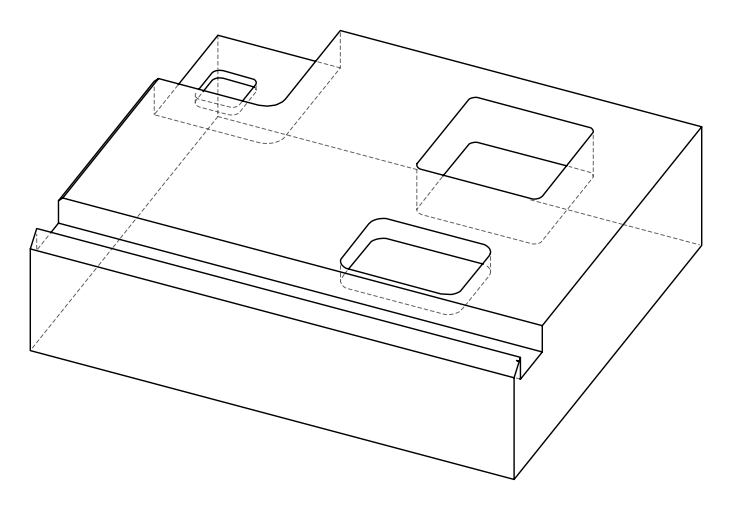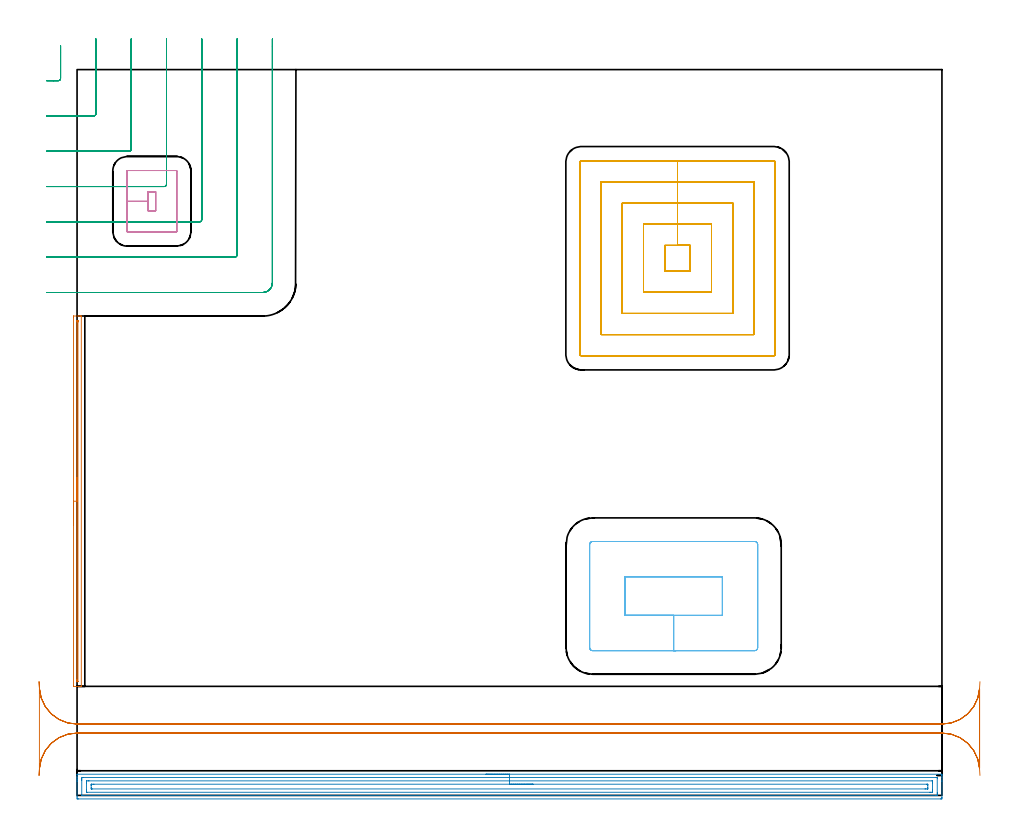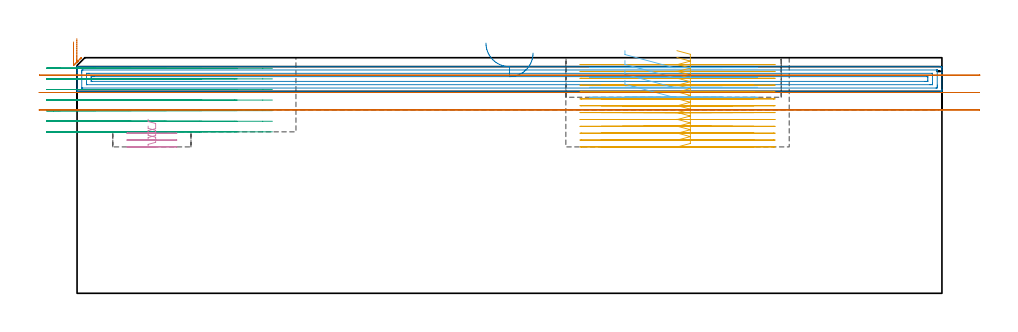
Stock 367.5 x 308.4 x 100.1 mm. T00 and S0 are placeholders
(PLAN: 7 operations, 4 tool changes, 63.3 min)
(1 AREA_MILL | FG_CHAMFER_SURFACE | UGT0205_001 | 2.66 min | 891 mm3)
(2 AREA_MILL_1 | FG_CHAMFER_SURFACE_1 | UGT0205_001 | 12 min | 37575 mm3)
(3 MILL_CORNER_NOTCH_RECTANGULAR | CORNER_NOTCH_RECTANGULAR | UGT0201_094 | Follow Part, ap 5, ae 75% | 12.31 min | 305371 mm3)
(4 MILL_RECTANGULAR_POCKET | POCKET_RECTANGULAR_STRAIGHT | NXT0201_011 | Follow Part, ap 3, ae 75% | 1.05 min | 7888 mm3)
(5 MILL_RECTANGULAR_POCKET_1 | POCKET_RECTANGULAR_STRAIGHT_1 | NXT0201_011 | Follow Part, ap 3, ae 75% | 26.57 min | 339982 mm3)
(6 MILL_RECTANGULAR_POCKET_2 | POCKET_RECTANGULAR_STRAIGHT_2 | UGT0201_094 | Follow Part, ap 5, ae 75% | 3.38 min | 100105 mm3)
(7 MILL_RECTANGULAR_SLOT | SLOT_RECTANGULAR | UGT0201_004 | Follow Part, ap 8, ae 75% | 5.32 min | 289476 mm3)
(TOOL UGT0205_001 | Chamfer Mill 20 x 3 x 45 deg. | D20 FL50 Z2)
(TOOL UGT0201_094 | End mill 20 mm | D20 FL38 Z4)
(TOOL NXT0201_011 | ENDMILL 12mm [2P460-1200-NA 1630] | D12 FL38 Z6)
(TOOL UGT0201_004 | End Mill 32 mm | D32 FL53 Z6)
(OP 1 AREA_MILL)
G17 G21 G94 G90
T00 M6
G54
G17 G0 G90 X-1.5 Y115. S1061 M3
G43 Z110.1 H0
Z106.8
G94 G1 Y115.038 Z105.928 F250.
Y115.152 Z105.063
Y115.341 Z104.212
Y115.603 Z103.38
Y115.937 Z102.574
Y116.34 Z101.8
Y116.809 Z101.064
Y117.34 Z100.372
Y117.929 Z99.729
Y118.572 Z99.14
Y119.264 Z98.608
Y120. Z98.14
Y120.774 Z97.737
Y121.58 Z97.403
Y122.412 Z97.141
Y123.264 Z96.952
Y124.128 Z96.838
Y125. Z96.8
Y203.094
X-1.498 Y203.368 Z96.802
X-1.492 Y203.697 Z96.806
X-1.473 Y203.7 Z96.825
X0.587 Z98.881
X1.212 Z99.512
X1.557 Z99.856
X1.68 Y203.698 Z99.972
X1.798 Y203.69 Z100.088
X1.8 Y203.54 Z100.1
Y46.46
X1.798 Y46.31 Z100.088
X1.68 Y46.302 Z99.972
X1.557 Y46.3 Z99.856
X1.213 Z99.512
X0.587 Z98.881
X-1.473 Z96.825
X-1.492 Y46.303 Z96.806
X-1.5 Y46.634 Z96.8
Y125.
X-0.086 Z98.214
X-0.085 Y201.309 Z98.215
X-0.083 Y201.55 Z98.217
X-0.08 Y201.669 Z98.22
X-0.079 Y201.691 Z98.221
X-0.068 Y201.694 Z98.232
X-0.041 Y201.696 Z98.259
X0.205 Y201.699 Z98.505
X0.34 Y201.693 Z98.64
X0.366 Y201.69 Z98.666
X0.379 Y201.681 Z98.679
X0.381 Y201.652 Z98.681
X0.384 Y201.516 Z98.684
X0.385 Y201.309 Z98.685
X0.386 Y201.104 Z98.686
X0.385 Y48.442 Z98.685
X0.384 Y48.369 Z98.684
X0.382 Y48.334 Z98.682
X0.38 Y48.321 Z98.68
X0.368 Y48.31 Z98.668
X0.093 Y48.303 Z98.393
X-0.04 Y48.307 Z98.26
X-0.066 Y48.31 Z98.234
X-0.079 Y48.319 Z98.221
X-0.081 Y48.348 Z98.219
X-0.084 Y48.484 Z98.216
X-0.085 Y48.691 Z98.215
X-0.086 Y49.173 Z98.214
Y125.
Y125.872 Z98.252
Y126.737 Z98.366
Y127.588 Z98.555
Y128.42 Z98.817
Y129.226 Z99.151
Y130. Z99.554
Y130.736 Z100.023
Y131.428 Z100.554
Y132.071 Z101.143
Y132.66 Z101.786
Y133.192 Z102.478
Y133.66 Z103.214
Y134.063 Z103.988
Y134.397 Z104.794
Y134.659 Z105.626
Y134.848 Z106.478
Y134.962 Z107.343
Y135. Z108.214
G0 Z110.1
M5
M2
(OP 2 AREA_MILL_1)
G17 G21 G94 G90
T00 M6
G54
G17 G0 G90 X173.75 Y9. S1061 M3
G43 Z110.1 H0
Z106.3
G94 G1 X173.788 Z105.428 F250.
X173.902 Z104.563
X174.091 Z103.712
X174.353 Z102.88
X174.687 Z102.074
X175.09 Z101.3
X175.558 Z100.564
X176.09 Z99.872
X176.679 Z99.229
X177.322 Z98.639
X178.014 Z98.108
X178.75 Z97.64
X179.524 Z97.237
X180.33 Z96.903
X181.162 Z96.641
X182.014 Z96.452
X182.878 Z96.338
X183.75 Z96.3
X367.329
X367.49 Y8.993 Z96.293
X367.5 Y8.681 Z95.981
Y8.378 Z95.678
Y7.705 Z95.
Y6.49 Z93.786
Y5.947 Z93.241
Y-0.813 Z86.484
X367.497 Y-1.084 Z86.213
X367.49 Y-1.492 Z85.805
X367.301 Y-1.496 Z85.802
X366.882 Y-1.5 Z85.8
X0.618
X0.199 Y-1.496 Z85.802
X0.01 Y-1.492 Z85.805
X0.005 Y-1.084 Z86.213
X0. Y-0.476 Z86.821
Y5.947 Z93.241
Y6.49 Z93.786
Y6.826 Z94.122
Y7.369 Z94.665
Y7.705 Z95.
Y8.682 Z95.981
X0.01 Y8.993 Z96.293
X0.171 Y9. Z96.3
X183.75
Y7.586 Z94.886
X365.096 Y7.585 Z94.885
X365.218
X365.457 Y7.58 Z94.88
X365.481 Y7.579 Z94.879
X365.49 Y7.568 Z94.868
X365.496 Y7.536 Z94.836
X365.498 Y7.504 Z94.804
X365.5 Y7.307 Z94.607
Y1.155 Z88.455
X365.497 Y0.674 Z87.974
X365.491 Y0.285 Z87.585
X365.472 Y-0.079 Z87.221
X365.096 Y-0.084 Z87.216
X364.974 Y-0.085 Z87.215
X2.404 Y-0.086 Z87.214
X2.282 Y-0.085 Z87.215
X2.043 Y-0.08 Z87.22
X2.019 Y-0.079 Z87.221
X2.01 Y-0.068 Z87.232
X2.004 Y-0.036 Z87.264
X2.002 Y-0.005 Z87.295
X2. Y0.192 Z87.492
Y6.345 Z93.645
X2.003 Y6.826 Z94.126
X2.009 Y7.215 Z94.515
X2.028 Y7.579 Z94.879
X2.404 Y7.584 Z94.884
X2.527 Y7.585 Z94.885
X183.75 Y7.586 Z94.886
Y6.171 Z93.471
X363.309
X363.385 Y6.17 Z93.47
X363.445 Y6.167 Z93.467
X363.478 Y6.165 Z93.465
X363.49 Y6.134 Z93.434
X363.495 Y5.947 Z93.247
X363.499 Y5.76 Z93.06
X363.5 Y5.068 Z92.368
Y2.244 Z89.544
X363.498 Y1.553 Z88.853
X363.496 Y1.369 Z88.669
X363.491 Y1.342 Z88.642
X363.476 Y1.335 Z88.635
X363.423 Y1.333 Z88.633
X363.309 Y1.331 Z88.631
X362.643 Y1.329 Z88.629
X362.416 Y1.328 Z88.628
X4.191 Y1.329 Z88.629
X4.115 Y1.33 Z88.63
X4.055 Y1.332 Z88.632
X4.022 Y1.335 Z88.635
X4.01 Y1.366 Z88.666
X4.005 Y1.553 Z88.853
X4.001 Y1.74 Z89.04
X4. Y2.432 Z89.732
Y5.256 Z92.556
X4.002 Y5.947 Z93.247
X4.004 Y6.131 Z93.431
X4.009 Y6.158 Z93.458
X4.024 Y6.165 Z93.465
X4.077 Y6.167 Z93.467
X4.191 Y6.169 Z93.469
X4.857 Y6.171 Z93.471
X5.084
X183.75
Y4.757 Z92.057
X360.946
X361.363 Y4.755 Z92.055
X361.446 Y4.753 Z92.053
X361.479 Y4.751 Z92.051
X361.49 Y4.719 Z92.019
X361.493 Y4.618 Z91.918
X361.5 Y4.212 Z91.512
Y3.311 Z90.611
X361.496 Y2.882 Z90.182
X361.492 Y2.775 Z90.075
X361.491 Y2.754 Z90.054
X361.467 Y2.75 Z90.05
X361.398 Y2.747 Z90.047
X361.205 Y2.744 Z90.044
X360.629 Y2.743 Z90.043
X360.313
X6.554
X6.137 Y2.745 Z90.045
X6.054 Y2.747 Z90.047
X6.021 Y2.749 Z90.049
X6.01 Y2.781 Z90.081
X6.007 Y2.882 Z90.182
X6. Y3.288 Z90.588
Y4.167 Z91.467
Y4.189 Z91.489
X6.004 Y4.618 Z91.918
X6.008 Y4.724 Z92.024
X6.009 Y4.746 Z92.046
X6.033 Y4.75 Z92.05
X6.102 Y4.753 Z92.053
X6.295 Y4.756 Z92.056
X6.871 Y4.757 Z92.057
X7.187
X183.75
X184.622 Z92.095
X185.486 Z92.209
X186.338 Z92.398
X187.17 Z92.66
X187.976 Z92.994
X188.75 Z93.397
X189.486 Z93.866
X190.178 Z94.397
X190.821 Z94.986
X191.41 Z95.629
X191.942 Z96.321
X192.41 Z97.057
X192.813 Z97.831
X193.147 Z98.637
X193.409 Z99.469
X193.598 Z100.321
X193.712 Z101.186
X193.75 Z102.057
G0 Z110.1
M5
M2
(OP 3 MILL_CORNER_NOTCH_RECTANGULAR)
G17 G21 G94 G90
T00 M6
G54
G17 G0 G90 X-13. Y303.7 S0 M3
G43 Z110.1 H0
Z95.6
G94 G1 X-10. F250.
X-7.993 F500.
G3 X-7. Y304.693 R1.
G1 Y315.541
Y318.541 F250.
G0 Z110.1
X-13. Y288.7
Z95.6
G1 X-10.
X7.006 F500.
G3 X8. Y289.694 R1.
G1 Y318.4
Y321.4 F250.
G0 Z110.1
X-13. Y273.7
Z95.6
G1 X-10.
X22.006 F500.
G3 X23. Y274.694 R1.
G1 Y318.4
Y321.4 F250.
G0 Z110.1
X-13. Y258.7
Z95.6
G1 X-10.
X37.005 F500.
G3 X38. Y259.695 R1.
G1 Y318.4
Y321.4 F250.
G0 Z110.1
X-13. Y243.7
Z95.6
G1 X-10.
X52.005 F500.
G3 X53. Y244.695 R1.
G1 Y318.4
Y321.4 F250.
G0 Z110.1
X-13. Y228.7
Z95.6
G1 X-10.
X67.005 F500.
G3 X68. Y229.695 R1.
G1 Y318.4
Y321.4 F250.
G0 Z110.1
X-13. Y213.7
Z95.6
G1 X-10.
X78.9 F500.
G3 X83. Y217.8 R4.1
G1 Y318.4
Y321.4 F250.
G0 Z110.1
X-13. Y303.7
Z91.1
G1 X-10.
X-7.993 F500.
G3 X-7. Y304.693 R1.
G1 Y315.541
Y318.541 F250.
G0 Z110.1
X-13. Y288.7
Z91.1
G1 X-10.
X7.006 F500.
G3 X8. Y289.694 R1.
G1 Y318.4
Y321.4 F250.
G0 Z110.1
X-13. Y273.7
Z91.1
G1 X-10.
X22.006 F500.
G3 X23. Y274.694 R1.
G1 Y318.4
Y321.4 F250.
G0 Z110.1
X-13. Y258.7
Z91.1
G1 X-10.
X37.005 F500.
G3 X38. Y259.695 R1.
G1 Y318.4
Y321.4 F250.
G0 Z110.1
X-13. Y243.7
Z91.1
G1 X-10.
X52.005 F500.
G3 X53. Y244.695 R1.
G1 Y318.4
Y321.4 F250.
G0 Z110.1
X-13. Y228.7
Z91.1
G1 X-10.
X67.005 F500.
G3 X68. Y229.695 R1.
G1 Y318.4
Y321.4 F250.
G0 Z110.1
X-13. Y213.7
Z91.1
G1 X-10.
X78.9 F500.
G3 X83. Y217.8 R4.1
G1 Y318.4
Y321.4 F250.
G0 Z110.1
X-13. Y303.7
Z86.6
G1 X-10.
X-7.993 F500.
G3 X-7. Y304.693 R1.
G1 Y315.541
Y318.541 F250.
G0 Z110.1
X-13. Y288.7
Z86.6
G1 X-10.
X7.006 F500.
G3 X8. Y289.694 R1.
G1 Y318.4
Y321.4 F250.
G0 Z110.1
X-13. Y273.7
Z86.6
G1 X-10.
X22.006 F500.
G3 X23. Y274.694 R1.
G1 Y318.4
Y321.4 F250.
G0 Z110.1
X-13. Y258.7
Z86.6
G1 X-10.
X37.005 F500.
G3 X38. Y259.695 R1.
G1 Y318.4
Y321.4 F250.
G0 Z110.1
X-13. Y243.7
Z86.6
G1 X-10.
X52.005 F500.
G3 X53. Y244.695 R1.
G1 Y318.4
Y321.4 F250.
G0 Z110.1
X-13. Y228.7
Z86.6
G1 X-10.
X67.005 F500.
G3 X68. Y229.695 R1.
G1 Y318.4
Y321.4 F250.
G0 Z110.1
X-13. Y213.7
Z86.6
G1 X-10.
X78.9 F500.
G3 X83. Y217.8 R4.1
G1 Y318.4
Y321.4 F250.
G0 Z110.1
X-13. Y303.7
Z82.1
G1 X-10.
X-7.993 F500.
G3 X-7. Y304.693 R1.
G1 Y315.541
Y318.541 F250.
G0 Z110.1
X-13. Y288.7
Z82.1
G1 X-10.
X7.006 F500.
G3 X8. Y289.694 R1.
G1 Y318.4
Y321.4 F250.
G0 Z110.1
X-13. Y273.7
Z82.1
G1 X-10.
X22.006 F500.
G3 X23. Y274.694 R1.
G1 Y318.4
Y321.4 F250.
G0 Z110.1
X-13. Y258.7
Z82.1
G1 X-10.
X37.005 F500.
G3 X38. Y259.695 R1.
G1 Y318.4
Y321.4 F250.
G0 Z110.1
X-13. Y243.7
Z82.1
G1 X-10.
X52.005 F500.
G3 X53. Y244.695 R1.
G1 Y318.4
Y321.4 F250.
G0 Z110.1
X-13. Y228.7
Z82.1
G1 X-10.
X67.005 F500.
G3 X68. Y229.695 R1.
G1 Y318.4
Y321.4 F250.
G0 Z110.1
X-13. Y213.7
Z82.1
G1 X-10.
X78.9 F500.
G3 X83. Y217.8 R4.1
G1 Y318.4
Y321.4 F250.
G0 Z110.1
X-13. Y303.7
Z77.6
G1 X-10.
X-7.993 F500.
G3 X-7. Y304.693 R1.
G1 Y315.541
Y318.541 F250.
G0 Z110.1
X-13. Y288.7
Z77.6
G1 X-10.
X7.006 F500.
G3 X8. Y289.694 R1.
G1 Y318.4
Y321.4 F250.
G0 Z110.1
X-13. Y273.7
Z77.6
G1 X-10.
X22.006 F500.
G3 X23. Y274.694 R1.
G1 Y318.4
Y321.4 F250.
G0 Z110.1
X-13. Y258.7
Z77.6
G1 X-10.
X37.005 F500.
G3 X38. Y259.695 R1.
G1 Y318.4
Y321.4 F250.
G0 Z110.1
X-13. Y243.7
Z77.6
G1 X-10.
X52.005 F500.
G3 X53. Y244.695 R1.
G1 Y318.4
Y321.4 F250.
G0 Z110.1
X-13. Y228.7
Z77.6
G1 X-10.
X67.005 F500.
G3 X68. Y229.695 R1.
G1 Y318.4
Y321.4 F250.
G0 Z110.1
X-13. Y213.7
Z77.6
G1 X-10.
X78.9 F500.
G3 X83. Y217.8 R4.1
G1 Y318.4
Y321.4 F250.
G0 Z110.1
X-13. Y303.7
Z73.1
G1 X-10.
X-7.993 F500.
G3 X-7. Y304.693 R1.
G1 Y315.541
Y318.541 F250.
G0 Z110.1
X-13. Y288.7
Z73.1
G1 X-10.
X7.006 F500.
G3 X8. Y289.694 R1.
G1 Y318.4
Y321.4 F250.
G0 Z110.1
X-13. Y273.7
Z73.1
G1 X-10.
X22.006 F500.
G3 X23. Y274.694 R1.
G1 Y318.4
Y321.4 F250.
G0 Z110.1
X-13. Y258.7
Z73.1
G1 X-10.
X37.005 F500.
G3 X38. Y259.695 R1.
G1 Y318.4
Y321.4 F250.
G0 Z110.1
X-13. Y243.7
Z73.1
G1 X-10.
X52.005 F500.
G3 X53. Y244.695 R1.
G1 Y318.4
Y321.4 F250.
G0 Z110.1
X-13. Y228.7
Z73.1
G1 X-10.
X67.005 F500.
G3 X68. Y229.695 R1.
G1 Y318.4
Y321.4 F250.
G0 Z110.1
X-13. Y213.7
Z73.1
G1 X-10.
X78.9 F500.
G3 X83. Y217.8 R4.1
G1 Y318.4
Y321.4 F250.
G0 Z110.1
X-13. Y303.7
Z68.6
G1 X-10.
X-7.993 F500.
G3 X-7. Y304.693 R1.
G1 Y315.541
Y318.541 F250.
G0 Z110.1
X-13. Y288.7
Z68.6
G1 X-10.
X7.006 F500.
G3 X8. Y289.694 R1.
G1 Y318.4
Y321.4 F250.
G0 Z110.1
X-13. Y273.7
Z68.6
G1 X-10.
X22.006 F500.
G3 X23. Y274.694 R1.
G1 Y318.4
Y321.4 F250.
G0 Z110.1
X-13. Y258.7
Z68.6
G1 X-10.
X37.005 F500.
G3 X38. Y259.695 R1.
G1 Y318.4
Y321.4 F250.
G0 Z110.1
X-13. Y243.7
Z68.6
G1 X-10.
X52.005 F500.
G3 X53. Y244.695 R1.
G1 Y318.4
Y321.4 F250.
G0 Z110.1
X-13. Y228.7
Z68.6
G1 X-10.
X67.005 F500.
G3 X68. Y229.695 R1.
G1 Y318.4
Y321.4 F250.
G0 Z110.1
X-13. Y213.7
Z68.6
G1 X-10.
X78.9 F500.
G3 X83. Y217.8 R4.1
G1 Y318.4
Y321.4 F250.
G0 Z110.1
M5
M2
(OP 4 MILL_RECTANGULAR_POCKET)
G17 G21 G94 G90
T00 M6
G54
G17 G0 G90 X30.2 Y251.926 S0 M3
G43 Z110.1 H1
Z73.946
G94 G1 Y248.4 Z73.001 F250.
X33.4 Z72.144
Y256.5 Z69.973
X30.2 Z69.116
Y252.45 Z68.031
Y248.4 F500.
X33.4
Y256.5
X30.2
Y252.45
X21.2
Y239.6
G3 X21.4 Y239.4 R0.2
G1 X42.2
G3 X42.4 Y239.6 R0.2
G1 Y265.3
G3 X42.2 Y265.5 R0.2
G1 X21.4
G3 X21.2 Y265.3 R0.2
G1 Y252.45
Y251.45
G0 X30.2 Y251.926 Z71.031
G1 Y248.4 Z70.086 F250.
X33.4 Z69.228
Y256.5 Z67.058
X30.2 Z66.201
Y252.45 Z65.115
Y248.4 F500.
X33.4
Y256.5
X30.2
Y252.45
X21.2
Y239.6
G3 X21.4 Y239.4 R0.2
G1 X42.2
G3 X42.4 Y239.6 R0.2
G1 Y265.3
G3 X42.2 Y265.5 R0.2
G1 X21.4
G3 X21.2 Y265.3 R0.2
G1 Y252.45
Y251.45
G0 X30.2 Y251.926 Z68.115
G1 Y248.4 Z67.17 F250.
X33.4 Z66.313
Y256.5 Z64.143
X30.2 Z63.285
Y252.45 Z62.2
Y248.4 F500.
X33.4
Y256.5
X30.2
Y252.45
X21.2
Y239.6
G3 X21.4 Y239.4 R0.2
G1 X42.2
G3 X42.4 Y239.6 R0.2
G1 Y265.3
G3 X42.2 Y265.5 R0.2
G1 X21.4
G3 X21.2 Y265.3 R0.2
G1 Y252.45
Y251.45
G0 Z110.1
M5
M2
(OP 5 MILL_RECTANGULAR_POCKET_1)
G17 G21 G94 G90
T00 M6
G54
G17 G0 G90 X254.874 Y222.8 S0 M3
G43 Z110.1 H1
Z103.1
G94 G1 X260.6 Z101.565 F250.
Y233.7 Z98.645
X255.15 Z97.185
X249.7 F500.
Y222.8
X260.6
Y233.7
X255.15
Y242.7
X240.7
Y213.8
X269.6
Y242.7
X255.15
Y251.7
X231.7
Y204.8
X278.6
Y251.7
X255.15
Y260.7
X222.7
Y195.8
X287.6
Y260.7
X255.15
Y269.7
X214.3
G3 X213.7 Y269.1 R0.6
G1 Y187.4
G3 X214.3 Y186.8 R0.6
G1 X296.
G3 X296.6 Y187.4 R0.6
G1 Y269.1
G3 X296. Y269.7 R0.6
G1 X255.15
X254.15
G0 X254.874 Y222.8 Z100.185
G1 X260.6 Z98.65 F250.
Y233.7 Z95.729
X255.15 Z94.269
X249.7 F500.
Y222.8
X260.6
Y233.7
X255.15
Y242.7
X240.7
Y213.8
X269.6
Y242.7
X255.15
Y251.7
X231.7
Y204.8
X278.6
Y251.7
X255.15
Y260.7
X222.7
Y195.8
X287.6
Y260.7
X255.15
Y269.7
X214.3
G3 X213.7 Y269.1 R0.6
G1 Y187.4
G3 X214.3 Y186.8 R0.6
G1 X296.
G3 X296.6 Y187.4 R0.6
G1 Y269.1
G3 X296. Y269.7 R0.6
G1 X255.15
X254.15
G0 X254.874 Y222.8 Z97.269
G1 X260.6 Z95.735 F250.
Y233.7 Z92.814
X255.15 Z91.354
X249.7 F500.
Y222.8
X260.6
Y233.7
X255.15
Y242.7
X240.7
Y213.8
X269.6
Y242.7
X255.15
Y251.7
X231.7
Y204.8
X278.6
Y251.7
X255.15
Y260.7
X222.7
Y195.8
X287.6
Y260.7
X255.15
Y269.7
X214.3
G3 X213.7 Y269.1 R0.6
G1 Y187.4
G3 X214.3 Y186.8 R0.6
G1 X296.
G3 X296.6 Y187.4 R0.6
G1 Y269.1
G3 X296. Y269.7 R0.6
G1 X255.15
X254.15
G0 X254.874 Y222.8 Z94.354
G1 X260.6 Z92.819 F250.
Y233.7 Z89.899
X255.15 Z88.438
X249.7 F500.
Y222.8
X260.6
Y233.7
X255.15
Y242.7
X240.7
Y213.8
X269.6
Y242.7
X255.15
Y251.7
X231.7
Y204.8
X278.6
Y251.7
X255.15
Y260.7
X222.7
Y195.8
X287.6
Y260.7
X255.15
Y269.7
X214.3
G3 X213.7 Y269.1 R0.6
G1 Y187.4
G3 X214.3 Y186.8 R0.6
G1 X296.
G3 X296.6 Y187.4 R0.6
G1 Y269.1
G3 X296. Y269.7 R0.6
G1 X255.15
X254.15
G0 X254.874 Y222.8 Z91.438
G1 X260.6 Z89.904 F250.
Y233.7 Z86.983
X255.15 Z85.523
X249.7 F500.
Y222.8
X260.6
Y233.7
X255.15
Y242.7
X240.7
Y213.8
X269.6
Y242.7
X255.15
Y251.7
X231.7
Y204.8
X278.6
Y251.7
X255.15
Y260.7
X222.7
Y195.8
X287.6
Y260.7
X255.15
Y269.7
X214.3
G3 X213.7 Y269.1 R0.6
G1 Y187.4
G3 X214.3 Y186.8 R0.6
G1 X296.
G3 X296.6 Y187.4 R0.6
G1 Y269.1
G3 X296. Y269.7 R0.6
G1 X255.15
X254.15
G0 X254.874 Y222.8 Z88.523
G1 X260.6 Z86.989 F250.
Y233.7 Z84.068
X255.15 Z82.608
X249.7 F500.
Y222.8
X260.6
Y233.7
X255.15
Y242.7
X240.7
Y213.8
X269.6
Y242.7
X255.15
Y251.7
X231.7
Y204.8
X278.6
Y251.7
X255.15
Y260.7
X222.7
Y195.8
X287.6
Y260.7
X255.15
Y269.7
X214.3
G3 X213.7 Y269.1 R0.6
G1 Y187.4
G3 X214.3 Y186.8 R0.6
G1 X296.
G3 X296.6 Y187.4 R0.6
G1 Y269.1
G3 X296. Y269.7 R0.6
G1 X255.15
X254.15
G0 X254.874 Y222.8 Z85.608
G1 X260.6 Z84.073 F250.
Y233.7 Z81.153
X255.15 Z79.692
X249.7 F500.
Y222.8
X260.6
Y233.7
X255.15
Y242.7
X240.7
Y213.8
X269.6
Y242.7
X255.15
Y251.7
X231.7
Y204.8
X278.6
Y251.7
X255.15
Y260.7
X222.7
Y195.8
X287.6
Y260.7
X255.15
Y269.7
X214.3
G3 X213.7 Y269.1 R0.6
G1 Y187.4
G3 X214.3 Y186.8 R0.6
G1 X296.
G3 X296.6 Y187.4 R0.6
G1 Y269.1
G3 X296. Y269.7 R0.6
G1 X255.15
X254.15
G0 X254.874 Y222.8 Z82.692
G1 X260.6 Z81.158 F250.
Y233.7 Z78.237
X255.15 Z76.777
X249.7 F500.
Y222.8
X260.6
Y233.7
X255.15
Y242.7
X240.7
Y213.8
X269.6
Y242.7
X255.15
Y251.7
X231.7
Y204.8
X278.6
Y251.7
X255.15
Y260.7
X222.7
Y195.8
X287.6
Y260.7
X255.15
Y269.7
X214.3
G3 X213.7 Y269.1 R0.6
G1 Y187.4
G3 X214.3 Y186.8 R0.6
G1 X296.
G3 X296.6 Y187.4 R0.6
G1 Y269.1
G3 X296. Y269.7 R0.6
G1 X255.15
X254.15
G0 X254.874 Y222.8 Z79.777
G1 X260.6 Z78.242 F250.
Y233.7 Z75.322
X255.15 Z73.862
X249.7 F500.
Y222.8
X260.6
Y233.7
X255.15
Y242.7
X240.7
Y213.8
X269.6
Y242.7
X255.15
Y251.7
X231.7
Y204.8
X278.6
Y251.7
X255.15
Y260.7
X222.7
Y195.8
X287.6
Y260.7
X255.15
Y269.7
X214.3
G3 X213.7 Y269.1 R0.6
G1 Y187.4
G3 X214.3 Y186.8 R0.6
G1 X296.
G3 X296.6 Y187.4 R0.6
G1 Y269.1
G3 X296. Y269.7 R0.6
G1 X255.15
X254.15
G0 X254.874 Y222.8 Z76.862
G1 X260.6 Z75.327 F250.
Y233.7 Z72.406
X255.15 Z70.946
X249.7 F500.
Y222.8
X260.6
Y233.7
X255.15
Y242.7
X240.7
Y213.8
X269.6
Y242.7
X255.15
Y251.7
X231.7
Y204.8
X278.6
Y251.7
X255.15
Y260.7
X222.7
Y195.8
X287.6
Y260.7
X255.15
Y269.7
X214.3
G3 X213.7 Y269.1 R0.6
G1 Y187.4
G3 X214.3 Y186.8 R0.6
G1 X296.
G3 X296.6 Y187.4 R0.6
G1 Y269.1
G3 X296. Y269.7 R0.6
G1 X255.15
X254.15
G0 X254.874 Y222.8 Z73.946
G1 X260.6 Z72.412 F250.
Y233.7 Z69.491
X255.15 Z68.031
X249.7 F500.
Y222.8
X260.6
Y233.7
X255.15
Y242.7
X240.7
Y213.8
X269.6
Y242.7
X255.15
Y251.7
X231.7
Y204.8
X278.6
Y251.7
X255.15
Y260.7
X222.7
Y195.8
X287.6
Y260.7
X255.15
Y269.7
X214.3
G3 X213.7 Y269.1 R0.6
G1 Y187.4
G3 X214.3 Y186.8 R0.6
G1 X296.
G3 X296.6 Y187.4 R0.6
G1 Y269.1
G3 X296. Y269.7 R0.6
G1 X255.15
X254.15
G0 X254.874 Y222.8 Z71.031
G1 X260.6 Z69.496 F250.
Y233.7 Z66.576
X255.15 Z65.115
X249.7 F500.
Y222.8
X260.6
Y233.7
X255.15
Y242.7
X240.7
Y213.8
X269.6
Y242.7
X255.15
Y251.7
X231.7
Y204.8
X278.6
Y251.7
X255.15
Y260.7
X222.7
Y195.8
X287.6
Y260.7
X255.15
Y269.7
X214.3
G3 X213.7 Y269.1 R0.6
G1 Y187.4
G3 X214.3 Y186.8 R0.6
G1 X296.
G3 X296.6 Y187.4 R0.6
G1 Y269.1
G3 X296. Y269.7 R0.6
G1 X255.15
X254.15
G0 X254.874 Y222.8 Z68.115
G1 X260.6 Z66.581 F250.
Y233.7 Z63.66
X255.15 Z62.2
X249.7 F500.
Y222.8
X260.6
Y233.7
X255.15
Y242.7
X240.7
Y213.8
X269.6
Y242.7
X255.15
Y251.7
X231.7
Y204.8
X278.6
Y251.7
X255.15
Y260.7
X222.7
Y195.8
X287.6
Y260.7
X255.15
Y269.7
X214.3
G3 X213.7 Y269.1 R0.6
G1 Y187.4
G3 X214.3 Y186.8 R0.6
G1 X296.
G3 X296.6 Y187.4 R0.6
G1 Y269.1
G3 X296. Y269.7 R0.6
G1 X255.15
X254.15
G0 Z110.1
M5
M2
(OP 6 MILL_RECTANGULAR_POCKET_2)
G17 G21 G94 G90
T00 M6
G54
G17 G0 G90 X232.8 Y82.671 S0 M3
G43 Z110.1 H0
Z103.1
G94 G1 Y76.5 Z101.446 F250.
X253.5 Z95.9
X274.2 F500.
Y92.9
X232.8
Y76.5
X253.5
Y61.5
X287.9
G3 X289.2 Y62.8 R1.3
G1 Y106.6
G3 X287.9 Y107.9 R1.3
G1 X219.1
G3 X217.8 Y106.6 R1.3
G1 Y62.8
G3 X219.1 Y61.5 R1.3
G1 X253.5
X254.5
G0 X232.8 Y82.671 Z98.9
G1 Y76.5 Z97.247 F250.
X253.5 Z91.7
X274.2 F500.
Y92.9
X232.8
Y76.5
X253.5
Y61.5
X287.9
G3 X289.2 Y62.8 R1.3
G1 Y106.6
G3 X287.9 Y107.9 R1.3
G1 X219.1
G3 X217.8 Y106.6 R1.3
G1 Y62.8
G3 X219.1 Y61.5 R1.3
G1 X253.5
X254.5
G0 X232.8 Y82.671 Z94.7
G1 Y76.5 Z93.047 F250.
X253.5 Z87.5
X274.2 F500.
Y92.9
X232.8
Y76.5
X253.5
Y61.5
X287.9
G3 X289.2 Y62.8 R1.3
G1 Y106.6
G3 X287.9 Y107.9 R1.3
G1 X219.1
G3 X217.8 Y106.6 R1.3
G1 Y62.8
G3 X219.1 Y61.5 R1.3
G1 X253.5
X254.5
G0 X232.8 Y82.671 Z90.5
G1 Y76.5 Z88.847 F250.
X253.5 Z83.3
X274.2 F500.
Y92.9
X232.8
Y76.5
X253.5
Y61.5
X287.9
G3 X289.2 Y62.8 R1.3
G1 Y106.6
G3 X287.9 Y107.9 R1.3
G1 X219.1
G3 X217.8 Y106.6 R1.3
G1 Y62.8
G3 X219.1 Y61.5 R1.3
G1 X253.5
X254.5
G0 Z110.1
M5
M2
(OP 7 MILL_RECTANGULAR_SLOT)
G17 G21 G94 G90
T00 M6
G54
G17 G0 G90 X383.654 Y48.315 S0 M3
G43 Z110.1 H0
Z92.7
G94 G1 X383.47 Y45.321 F250.
G2 X367.5 Y30.3 R16. F500.
G1 X0.
G2 X-15.97 Y45.321 R16.
G1 X-16.
Y11.479
X-15.97
G2 X0. Y26.5 R16.
G1 X367.5
G2 X383.47 Y11.479 R16.
G1 X383.654 Y8.485 F250.
G0 Z110.1
X-16.154
Z85.3
G1 X-15.97 Y11.479
G2 X0. Y26.5 R16. F500.
G1 X367.5
G2 X383.47 Y11.479 R16.
G1 X383.5
Y45.321
X383.47
G2 X367.5 Y30.3 R16.
G1 X0.
G2 X-15.97 Y45.321 R16.
G1 X-16.154 Y48.315 F250.
G0 Y8.485 Z77.9
G1 X-15.97 Y11.479
G2 X0. Y26.5 R16. F500.
G1 X367.5
G2 X383.47 Y11.479 R16.
G1 X383.5
Y45.321
X383.47
G2 X367.5 Y30.3 R16.
G1 X0.
G2 X-15.97 Y45.321 R16.
G1 X-16.154 Y48.315 F250.
G0 Z110.1
M5
M2
